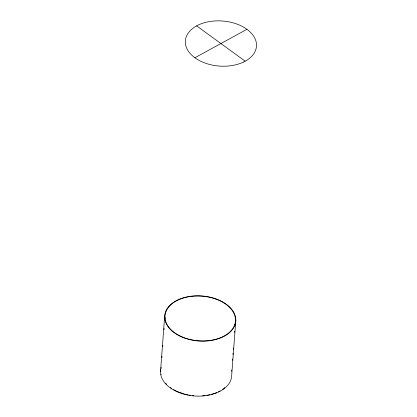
<?xml version="1.0" encoding="UTF-8"?>
<svg xmlns="http://www.w3.org/2000/svg" width="417" height="417" viewBox="0 0 417 417"><rect width="100%" height="100%" fill="white"/><g stroke="black" fill="none" stroke-linecap="round" stroke-linejoin="round"><path stroke-width="0.63" d="M160.493 371.75L164.626 316.764M161.092 368.534L161.191 367.241M161.921 357.536L162.02 356.243M162.75 346.537L162.844 345.245M164.011 329.722L164.11 328.424M164.934 317.431L164.819 318.979L164.934 317.863M161.113 374.591L161.155 374.039M224.591 387.45L224.549 387.998L222.662 389.353M235.021 325.161L235.063 324.614M231.633 371.276L231.732 369.983M232.462 360.278L232.561 358.985M232.9 354.455L232.994 353.163M233.285 349.279L233.384 347.986M234.552 332.458L234.651 331.166M235.381 321.465L235.475 320.167M235.834 320.188L231.701 375.175A35.664 22.591 4.3 0 1 194.129 395.968A35.664 22.591 4.3 0 1 160.691 369.488M246.911 29.305A35.669 22.591 4.3 0 0 198.278 25.004L195.026 26.803A35.669 22.591 4.3 0 0 194.895 57.77L246.927 29.299A35.669 22.591 4.3 0 1 246.801 60.283L243.518 62.06M218.482 391.803L220.098 390.917M214.896 393.283L216.689 392.543M211.007 394.451L214.338 393.45M206.889 395.29L209.829 394.691M202.599 395.78L205.049 395.498M189.391 395.149L190.642 395.306M192.524 395.551L193.78 395.712M185.106 394.242L188.166 394.889M184.517 394.065L177.121 391.464M173.55 389.64L176.61 391.203M170.334 387.56L171.403 388.253M196.657 25.906L245.149 61.163M165.554 383.181L166.732 384.427M243.528 62.07A35.669 22.591 4.3 0 1 194.895 57.77M178.565 335.456A35.664 22.591 4.3 0 0 235.532 323.008A35.664 22.591 4.3 0 0 186.597 296.961A35.664 22.591 4.3 0 0 178.565 335.456M178.784 335.289A35.309 22.362 4.3 0 0 235.178 322.961A35.309 22.362 4.3 0 0 186.733 297.175A35.309 22.362 4.3 0 0 178.784 335.289"/></g></svg>
